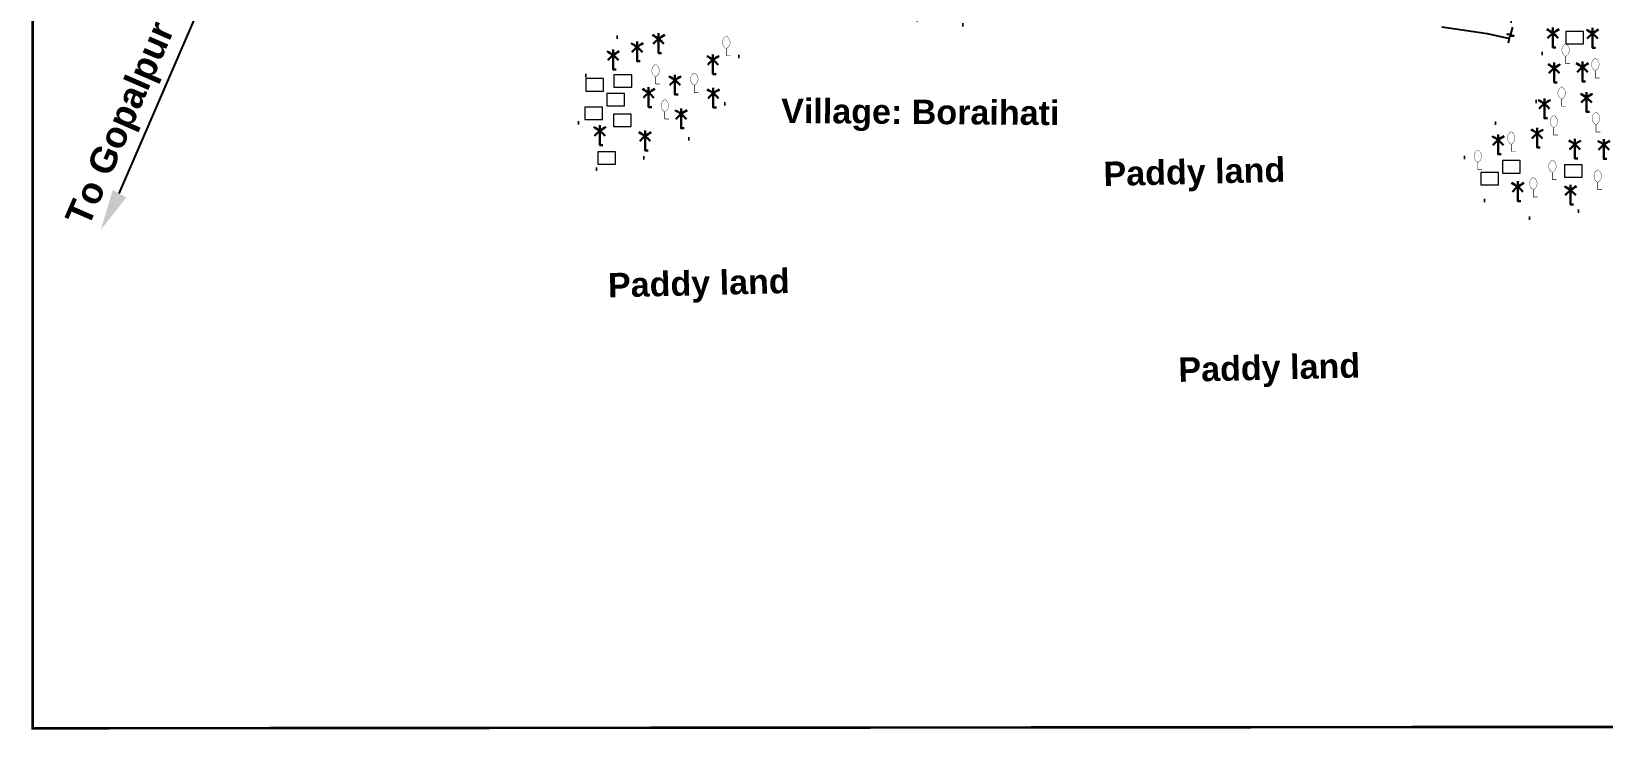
# Model space of a CAD drawing. Header units: millimetres. Extents: x 103 to 31097, y -128775 to -48.
# Drawn here: x 29988 to 30617, y -128775 to -128496 of the extents above; entities that cross this region are included whole.
import ezdxf

# ---------------------------------------------------------------- set-up
doc = ezdxf.new("R2010")
doc.units = ezdxf.units.MM
doc.header["$MEASUREMENT"] = 0
doc.linetypes.add('DOT2', pattern=[0.125, 0, -0.125])
for name, color, linetype in [('boundary', 7, 'Continuous'), ('Home Stead', 151, 'Continuous'), ('TEXT', 5, 'Continuous'), ('Trees', 77, 'Continuous')]:
    doc.layers.add(name, color=color, linetype=linetype)
doc.layers.add('HOUSE', color=144, linetype='Continuous', lineweight=18)
doc.layers.add('PUCCA ROAD', color=1, linetype='Continuous', lineweight=30)
doc.styles.add('sum', font='arialbd.ttf')

# ---------------------------------------------------------------- blocks, each defined once
blk = doc.blocks.new('A$C7FEE66E4')
at = {"layer": 'Trees', "linetype": 'Continuous', "const_width": 0.000142}
blk.add_lwpolyline([(0, 0.00001, 0.606435), (0, 0.00493, 0.606435)], format="xyb", close=True, dxfattribs=at)
at = {"layer": 'Trees', "linetype": 'Continuous', "const_width": 0.000252}
for points in [[(0, 0.00001), (0, -0.00287)], [(0, -0.00287), (0.00172, -0.00287)]]:
    blk.add_lwpolyline(points, dxfattribs=at)
blk = doc.blocks.new('A$C01DB3217')
at = {"layer": 'Trees', "color": 1, "lineweight": 30}
blk.add_lwpolyline([(0, 0.0028), (0, -0.00714), (0.00154, -0.00714)], dxfattribs=at)
for centre, start, end in [((-0.01201, -0.01535), 41.24911, 62.67823), ((0.01201, -0.01535), 117.32177, 138.75089)]:
    blk.add_arc(centre, 0.01949, start, end, dxfattribs=at)

msp = doc.modelspace()

# ---------------------------------------------------------------- linework, layer by layer
at = {"layer": 'boundary', "color": 0, "const_width": 1.01}
msp.add_lwpolyline([(29988.69, -127984.47), (31096.58, -127983.5), (31096.58, -128773.3), (29988.69, -128774.27), (29988.69, -127984.47)], dxfattribs=at)
at = {"layer": 'Home Stead', "color": 7, "linetype": 'DOT2', "lineweight": 50, "ltscale": 159.474072, "flags": 128}
for points in [[(30063.56, -128350.04), (30099.58, -128368.85), (30099.17, -128377.44), (30091.8, -128386.44), (30079.52, -128395.44), (30059.87, -128406.07), (30042.27, -128420.8), (30039.66, -128433.77), (30046.37, -128445.75), (30071.74, -128450.66), (30100.81, -128446.16), (30133.14, -128422.03), (30145.42, -128405.26), (30156.88, -128406.89), (30183.9, -128422.44), (30193.31, -128434.3), (30212.96, -128448.62), (30221.14, -128458.02), (30226.47, -128483.06), (30223.6, -128496.96), (30214.19, -128505.55), (30206, -128520.28), (30207.23, -128535.82), (30214.6, -128551.37), (30247.75, -128541.96), (30266.99, -128523.14), (30278.86, -128472.83), (30288.27, -128455.24), (30294.82, -128450.74), (30304.24, -128449.11), (30323.88, -128447.06), (30333.71, -128472.83), (30334.94, -128484.69), (30344.35, -128492.46), (30358.27, -128495.33), (30368.91, -128485.51), (30371.77, -128463.83), (30370.14, -128448.29), (30329.21, -128433.15), (30314.88, -128422.93), (30296.87, -128416.38), (30274.36, -128411.88), (30269.04, -128400.84), (30279.27, -128381.21), (30285.82, -128375.07), (30300.96, -128368.53), (30314.47, -128352.98), (30322.55, -128343.68), (30307.1, -128335.39), (30291.55, -128331.3), (30291.83, -128306.03), (30288.39, -128300.58), (30273.18, -128293.13), (30239.14, -128278.11), (30216.91, -128282.36), (30206.85, -128287.19), (30190.16, -128294.22), (30174.27, -128301.46), (30153.76, -128305.07), (30152.95, -128313.92), (30175.68, -128320.75), (30183.12, -128325.78), (30184.33, -128333.41), (30167.62, -128338.45), (30146.7, -128334.63), (30134.03, -128336.03), (30120.13, -128340.46), (30102.43, -128335.63), (30093.78, -128333.02), (30077.49, -128331.81), (30072.46, -128334.83), (30063.56, -128350.04)], [(30545.37, -128425.36), (30535.99, -128452.51), (30535.01, -128461.49), (30554.75, -128470.08), (30571.95, -128475.16), (30580.64, -128479.15), (30578.29, -128489.85), (30583.66, -128495.3), (30590.64, -128496.94), (30593.66, -128509.83), (30593.11, -128516.13), (30589.13, -128525.74), (30585.3, -128530.39), (30570.78, -128532.85), (30561.6, -128541.92), (30561.19, -128551.5), (30566.81, -128561.63), (30579.55, -128569.85), (30594.34, -128570.67), (30615.44, -128565.47), (30622.54, -128563.72), (30632.84, -128567.38), (30649.16, -128577.52), (30664.5, -128587.81), (30673.92, -128593.5), (30685.31, -128573.36), (30694.73, -128551.47), (30692.1, -128531.11), (30662.96, -128520.6), (30645.87, -128514.9), (30624.84, -128503.74), (30611.48, -128491.7), (30602.72, -128476.59), (30613.67, -128458.38), (30620.03, -128451.37), (30630.76, -128455.97), (30635.36, -128471.73), (30641.06, -128489.68), (30646.97, -128497.56), (30656.83, -128503.91), (30673.26, -128510.7), (30692.32, -128515.52), (30706.78, -128511.36), (30714.01, -128495.38), (30727.16, -128485.5), (30755.43, -128493.82), (30765.28, -128492.73), (30772.29, -128485.06), (30776.46, -128467.55), (30775.14, -128451.35), (30743.81, -128444.12), (30723.22, -128426.83), (30697.37, -128417.41), (30675.24, -128408), (30660.57, -128412.11), (30651.81, -128423.05), (30647.87, -128432.9), (30638.88, -128435.31), (30628.15, -128428.09), (30618.73, -128418.89), (30611.3, -128411.65), (30598.57, -128407.51), (30591.78, -128399.19), (30582.36, -128383.86), (30574.22, -128379.66), (30554.29, -128373.53), (30553.41, -128379.01), (30548.81, -128393.46), (30549.69, -128411.63), (30545.37, -128425.36)]]:
    msp.add_lwpolyline(points, dxfattribs=at)
at = {"layer": 'HOUSE'}
for points in [[(30601.85, -128500.6), (30608.93, -128500.6), (30608.93, -128495.63), (30601.85, -128495.63), (30601.85, -128500.6)], [(30209.92, -128519.47), (30217.01, -128519.47), (30217.01, -128514.51), (30209.92, -128514.51), (30209.92, -128519.47)], [(30221.18, -128517.91), (30228.27, -128517.91), (30228.27, -128512.94), (30221.18, -128512.94), (30221.18, -128517.91)], [(30218.32, -128525.37), (30225.4, -128525.37), (30225.4, -128520.41), (30218.32, -128520.41), (30218.32, -128525.37)], [(30209.55, -128530.85), (30216.64, -128530.85), (30216.64, -128525.89), (30209.55, -128525.89), (30209.55, -128530.85)], [(30220.99, -128533.62), (30228.08, -128533.62), (30228.08, -128528.66), (30220.99, -128528.66), (30220.99, -128533.62)], [(30214.72, -128548.74), (30221.81, -128548.74), (30221.81, -128543.78), (30214.72, -128543.78), (30214.72, -128548.74)], [(30576.55, -128552.26), (30583.64, -128552.26), (30583.64, -128547.3), (30576.55, -128547.3), (30576.55, -128552.26)], [(30601.39, -128553.94), (30608.48, -128553.94), (30608.48, -128548.98), (30601.39, -128548.98), (30601.39, -128553.94)], [(30567.88, -128556.95), (30574.96, -128556.95), (30574.96, -128551.99), (30567.88, -128551.99), (30567.88, -128556.95)]]:
    msp.add_lwpolyline(points, dxfattribs=at)
at = {"layer": 'PUCCA ROAD', "lineweight": 25}
for points in [[(30552.37, -128493.78), (30570.45, -128496.41), (30579.34, -128498.49)], [(30578.92, -128500.25), (30579.58, -128497.46), (30581.1, -128497.37), (30578.46, -128496.75), (30579.95, -128496.67), (30580.67, -128493.9)]]:
    msp.add_lwpolyline(points, dxfattribs=at)
at = {"layer": 'TEXT', "color": 0, "lineweight": 25}
msp.add_lwpolyline([(30023.31, -128560.42), (30066.05, -128461.41)], dxfattribs=at)
msp.add_solid([(30026.2, -128561.99), (30015.94, -128574.89), (30020.71, -128559.04)], dxfattribs=at)

# ---------------------------------------------------------------- block references
at = {"layer": 'Trees', "ltscale": 0.1, "xscale": 796.8582568693673, "yscale": 796.8582568693673, "zscale": 796.8582568693635}
for p in [(30230.45, -128501.89), (30239.04, -128498.61), (30596.75, -128496.34), (30612.57, -128496.47), (30220.85, -128505.11), (30260.78, -128507.02), (30597.26, -128510.31), (30608.55, -128509.9), (30235.05, -128520.19), (30245.59, -128515.17), (30260.93, -128520.41), (30593.32, -128524.63), (30610.18, -128522.11), (30248.05, -128528.67), (30215.54, -128535.38), (30233.62, -128537.53), (30574.83, -128539.06), (30590.46, -128536.41), (30605.53, -128540.81), (30617.09, -128540.93), (30582.67, -128557.75), (30603.77, -128559.13)]:
    msp.add_blockref('A$C01DB3217', p, dxfattribs=at)
at = {"layer": 'Trees', "linetype": 'DOT2', "ltscale": 0.2, "xscale": 1010.508627537463, "yscale": 1010.508627537463, "zscale": 1010.508627537463}
for p in [(30266.11, -128502.48), (30601.84, -128505.57), (30237.82, -128513.78), (30253.32, -128517.22), (30613.71, -128511.34), (30600.22, -128522.74), (30241.51, -128527.79), (30597.1, -128534.16), (30613.93, -128532.88), (30580.07, -128540.73), (30566.71, -128547.99), (30596.56, -128552.04), (30588.91, -128558.93), (30614.68, -128555.94)]:
    msp.add_blockref('A$C7FEE66E4', p, dxfattribs=at)

# ---------------------------------------------------------------- texts
at = {"layer": 'TEXT', "color": 7, "attachment_point": 1, "style": 'sum'}
for s, insert, char_height, width, rotation in [('To Gopalpur bazar', (30001.34, -128570.1), 10.4506, 202.2978, 66.48745), ('Village: Boraihati', (30288.1, -128522.46), 9.7557, 188.8459, 359.5447), ('Paddy land ', (30416.86, -128547.73), 9.7557, 188.8459, 1.39848), ('Paddy land ', (30218.66, -128592.25), 9.7557, 188.8459, 1.39848), ('Paddy land ', (30446.83, -128626.02), 9.7557, 188.8459, 1.39848), ('Paddy land ', (30446.83, -128626.02), 9.7557, 188.8459, 1.39848)]:
    msp.add_mtext(s, dxfattribs=dict(at, insert=insert, char_height=char_height, width=width, rotation=rotation))

doc.saveas('drawing.dxf')
